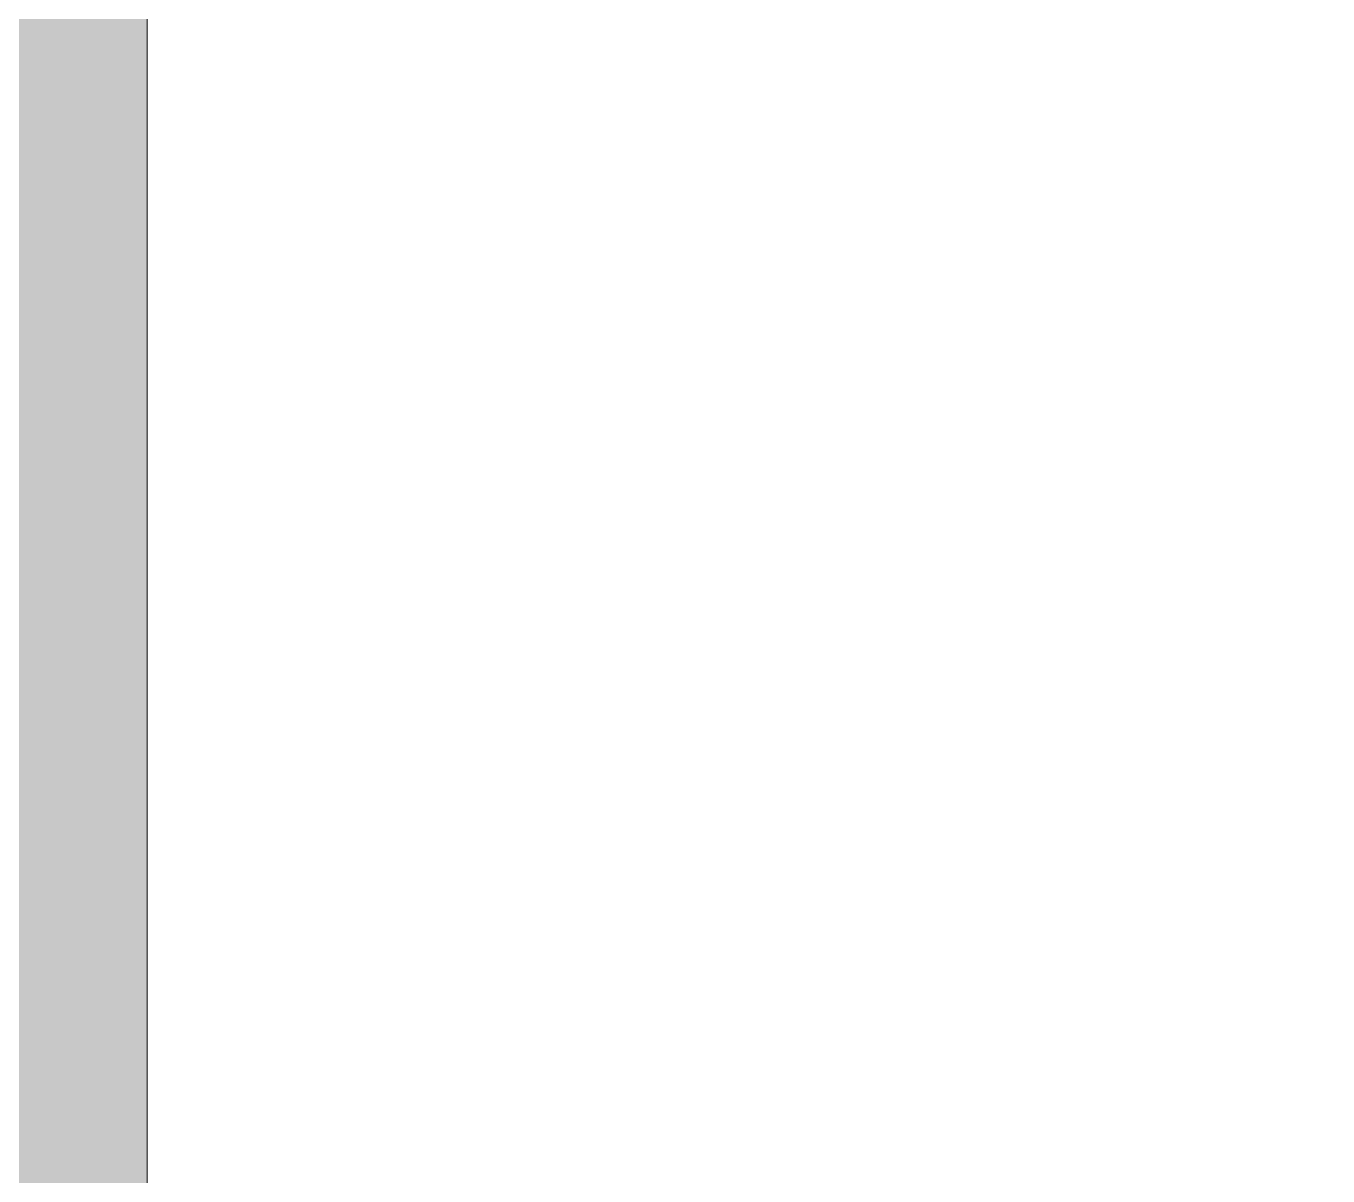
# Model space of a CAD drawing. Header units: millimetres. Extents: x -7229 to 196340, y -8553 to 29000.
# Drawn here: x 85448.8 to 85676.5, y 24061.1 to 24262.3 of the extents above; entities that cross this region are included whole.
import ezdxf

# ---------------------------------------------------------------- set-up
doc = ezdxf.new("R2010")
doc.units = ezdxf.units.MM
for name, color, linetype, lineweight, true_color in [('A-DOOR-1', 7, 'Continuous', 5, 0xb7b7b7), ('A-DOOR-4', 7, 'Continuous', 5, 0xaaaaaa), ('A-DOOR-FRAM-2', 7, 'Continuous', 5, 0xe2e2e2)]:
    doc.layers.add(name, color=color, linetype=linetype, lineweight=lineweight, true_color=true_color)

# ---------------------------------------------------------------- blocks, each defined once
blk = doc.blocks.new('110_Дверь_СКБ_1Ст_Внутренняя1 - ДН-6д_ ДОО_Дв_1150x2100-24253098-1_2_3_птичка зашивка')
at = {"layer": 'A-DOOR-FRAM-2'}
blk.add_hatch(color=256, dxfattribs=at).paths.add_polyline_path([(-472.5, 305), (-472.5, 1090), (-512.5, 1090), (-512.5, 305)])
at = {"layer": 'A-DOOR-4'}
blk.add_line((-472.5, 305), (-472.5, 1090), dxfattribs=at)
blk.add_arc((-512.5, 40), 1050, 14.62688, 90, dxfattribs=at)

msp = doc.modelspace()

# ---------------------------------------------------------------- block references
at = {"layer": 'A-DOOR-1'}
msp.add_blockref('110_Дверь_СКБ_1Ст_Внутренняя1 - ДН-6д_ ДОО_Дв_1150x2100-24253098-1_2_3_птичка зашивка', (85942.5, 23555), dxfattribs=at)

doc.saveas('drawing.dxf')
